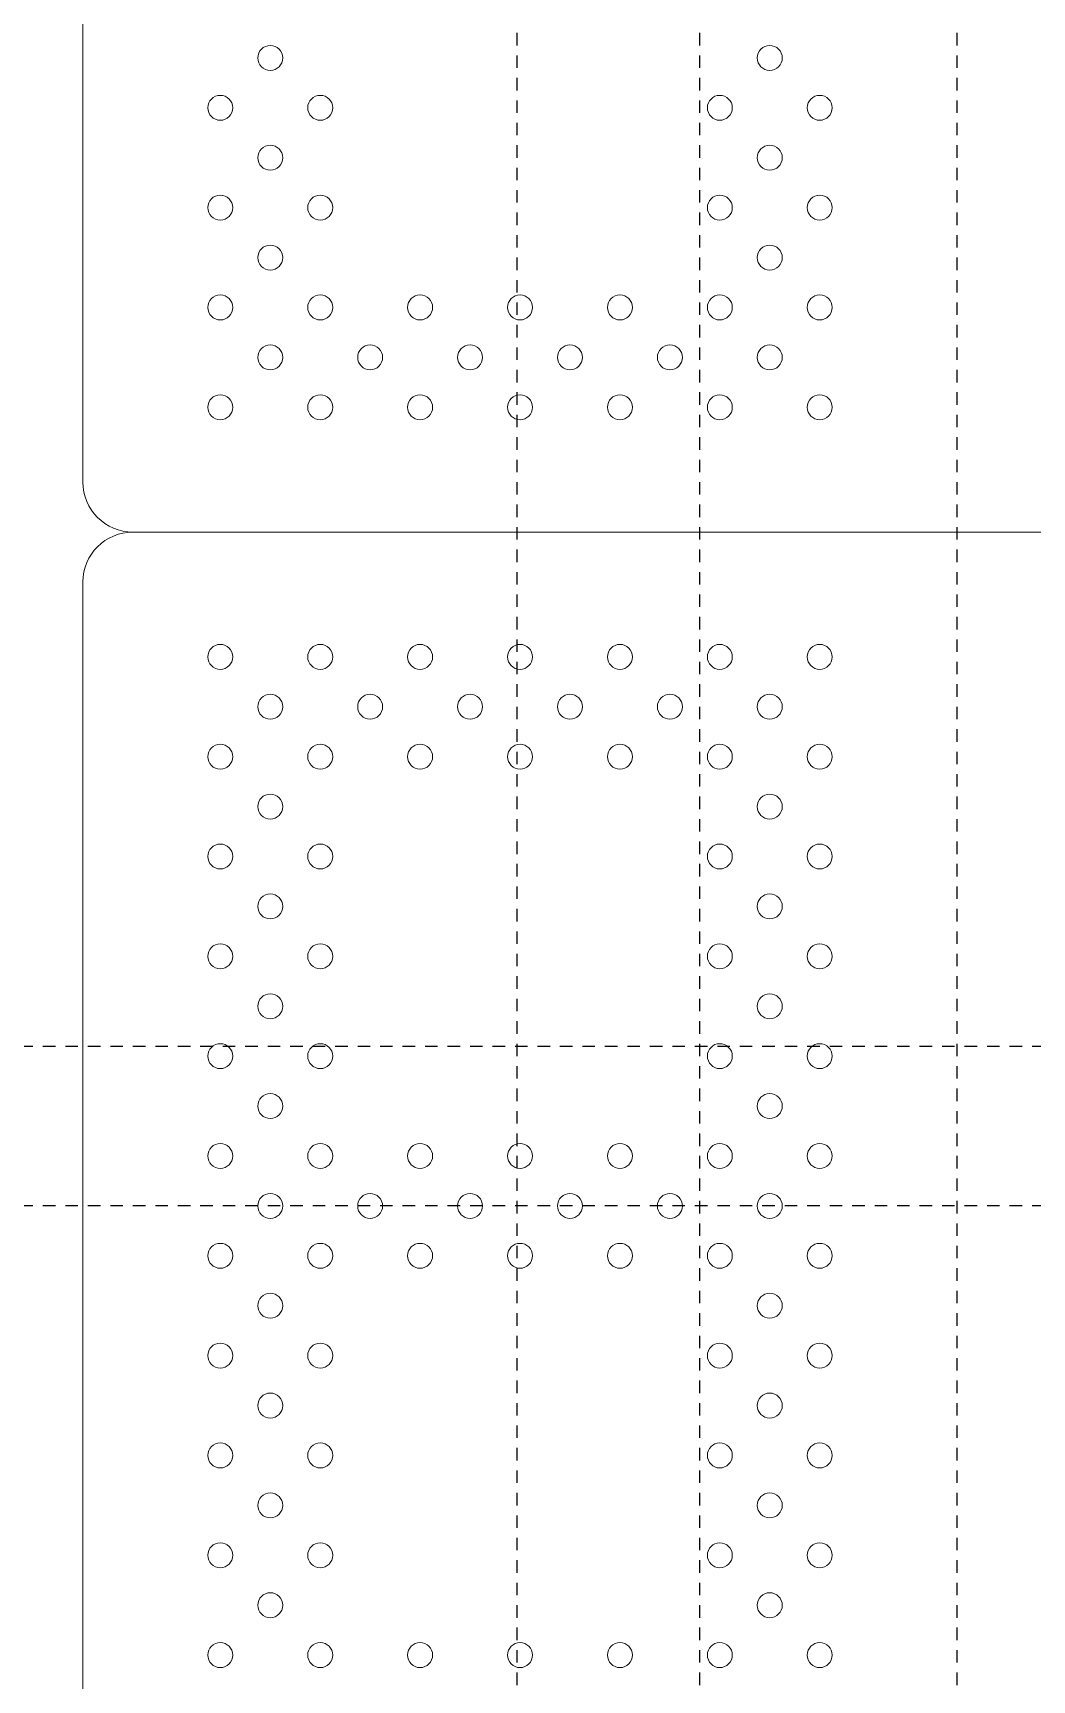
# Model space of a CAD drawing. Header units: inches. Extents: x 300 to 400, y -177 to 73.
# Drawn here: x 323.18 to 333.18, y 40.23 to 56.73 of the extents above; entities that cross this region are included whole.
import ezdxf

# ---------------------------------------------------------------- set-up
doc = ezdxf.new("R2010")
doc.units = ezdxf.units.IN
doc.header["$MEASUREMENT"] = 0
doc.linetypes.add('HIDDEN2', pattern=[0.1875, 0.125, -0.0625])
doc.layers.add('ScoreBone', color=5, linetype='Continuous')

msp = doc.modelspace()

# ---------------------------------------------------------------- linework, layer by layer
at = {"layer": 'ScoreBone', "color": 1, "linetype": 'HIDDEN2'}
for p, q in [((328.029, -68.268), (328.029, 73.232)), ((329.858, -95.268), (329.858, 73.232)), ((332.432, -54.768), (332.432, 73.232)), ((354.682, 46.579), (300.244, 46.579)), ((363.682, 44.982), (300.244, 44.982))]:
    msp.add_line(p, q, dxfattribs=at)
at = {"layer": 'ScoreBone', "lineweight": 5}
for points in [[(323.682, 52.232), (323.682, 52.232), (323.682, 64.732), (323.682, 64.732)], [(324.182, 51.732), (323.905, 51.732), (323.682, 51.957), (323.682, 52.232)], [(323.682, 51.232), (323.682, 51.508), (323.905, 51.732), (324.182, 51.732)], [(340.682, 51.732), (340.682, 51.732), (324.182, 51.732), (324.182, 51.732)], [(324.182, 51.732), (324.182, 51.732), (340.682, 51.732), (340.682, 51.732)], [(323.682, 38.732), (323.682, 38.732), (323.682, 51.232), (323.682, 51.232)]]:
    msp.add_open_spline(points, degree=3, dxfattribs=at)
for points in [[(325.682, 56.482), (325.682, 56.414), (325.625, 56.357), (325.557, 56.357), (325.488, 56.357), (325.432, 56.414), (325.432, 56.482), (325.432, 56.551), (325.488, 56.607), (325.557, 56.607), (325.625, 56.607), (325.682, 56.551), (325.682, 56.482)], [(325.682, 56.482), (325.682, 56.414), (325.625, 56.357), (325.557, 56.357), (325.488, 56.357), (325.432, 56.414), (325.432, 56.482), (325.432, 56.551), (325.488, 56.607), (325.557, 56.607), (325.625, 56.607), (325.682, 56.551), (325.682, 56.482)], [(330.682, 56.482), (330.682, 56.414), (330.625, 56.357), (330.557, 56.357), (330.488, 56.357), (330.432, 56.414), (330.432, 56.482), (330.432, 56.551), (330.488, 56.607), (330.557, 56.607), (330.625, 56.607), (330.682, 56.551), (330.682, 56.482)], [(330.682, 56.482), (330.682, 56.414), (330.625, 56.357), (330.557, 56.357), (330.488, 56.357), (330.432, 56.414), (330.432, 56.482), (330.432, 56.551), (330.488, 56.607), (330.557, 56.607), (330.625, 56.607), (330.682, 56.551), (330.682, 56.482)], [(325.182, 55.982), (325.182, 55.914), (325.125, 55.857), (325.057, 55.857), (324.988, 55.857), (324.932, 55.914), (324.932, 55.982), (324.932, 56.051), (324.988, 56.107), (325.057, 56.107), (325.125, 56.107), (325.182, 56.051), (325.182, 55.982)], [(326.182, 55.982), (326.182, 55.914), (326.125, 55.857), (326.057, 55.857), (325.988, 55.857), (325.932, 55.914), (325.932, 55.982), (325.932, 56.051), (325.988, 56.107), (326.057, 56.107), (326.125, 56.107), (326.182, 56.051), (326.182, 55.982)], [(330.182, 55.982), (330.182, 55.914), (330.125, 55.857), (330.057, 55.857), (329.988, 55.857), (329.932, 55.914), (329.932, 55.982), (329.932, 56.051), (329.988, 56.107), (330.057, 56.107), (330.125, 56.107), (330.182, 56.051), (330.182, 55.982)], [(331.182, 55.982), (331.182, 55.914), (331.125, 55.857), (331.057, 55.857), (330.988, 55.857), (330.932, 55.914), (330.932, 55.982), (330.932, 56.051), (330.988, 56.107), (331.057, 56.107), (331.125, 56.107), (331.182, 56.051), (331.182, 55.982)], [(325.682, 55.482), (325.682, 55.414), (325.625, 55.357), (325.557, 55.357), (325.488, 55.357), (325.432, 55.414), (325.432, 55.482), (325.432, 55.551), (325.488, 55.607), (325.557, 55.607), (325.625, 55.607), (325.682, 55.551), (325.682, 55.482)], [(330.682, 55.482), (330.682, 55.414), (330.625, 55.357), (330.557, 55.357), (330.488, 55.357), (330.432, 55.414), (330.432, 55.482), (330.432, 55.551), (330.488, 55.607), (330.557, 55.607), (330.625, 55.607), (330.682, 55.551), (330.682, 55.482)], [(325.182, 54.982), (325.182, 54.914), (325.125, 54.857), (325.057, 54.857), (324.988, 54.857), (324.932, 54.914), (324.932, 54.982), (324.932, 55.051), (324.988, 55.107), (325.057, 55.107), (325.125, 55.107), (325.182, 55.051), (325.182, 54.982)], [(326.182, 54.982), (326.182, 54.914), (326.125, 54.857), (326.057, 54.857), (325.988, 54.857), (325.932, 54.914), (325.932, 54.982), (325.932, 55.051), (325.988, 55.107), (326.057, 55.107), (326.125, 55.107), (326.182, 55.051), (326.182, 54.982)], [(330.182, 54.982), (330.182, 54.914), (330.125, 54.857), (330.057, 54.857), (329.988, 54.857), (329.932, 54.914), (329.932, 54.982), (329.932, 55.051), (329.988, 55.107), (330.057, 55.107), (330.125, 55.107), (330.182, 55.051), (330.182, 54.982)], [(331.182, 54.982), (331.182, 54.914), (331.125, 54.857), (331.057, 54.857), (330.988, 54.857), (330.932, 54.914), (330.932, 54.982), (330.932, 55.051), (330.988, 55.107), (331.057, 55.107), (331.125, 55.107), (331.182, 55.051), (331.182, 54.982)], [(325.682, 54.482), (325.682, 54.414), (325.625, 54.357), (325.557, 54.357), (325.488, 54.357), (325.432, 54.414), (325.432, 54.482), (325.432, 54.551), (325.488, 54.607), (325.557, 54.607), (325.625, 54.607), (325.682, 54.551), (325.682, 54.482)], [(330.682, 54.482), (330.682, 54.414), (330.625, 54.357), (330.557, 54.357), (330.488, 54.357), (330.432, 54.414), (330.432, 54.482), (330.432, 54.551), (330.488, 54.607), (330.557, 54.607), (330.625, 54.607), (330.682, 54.551), (330.682, 54.482)], [(325.182, 53.982), (325.182, 53.914), (325.125, 53.857), (325.057, 53.857), (324.988, 53.857), (324.932, 53.914), (324.932, 53.982), (324.932, 54.051), (324.988, 54.107), (325.057, 54.107), (325.125, 54.107), (325.182, 54.051), (325.182, 53.982)], [(326.182, 53.982), (326.182, 53.914), (326.125, 53.857), (326.057, 53.857), (325.988, 53.857), (325.932, 53.914), (325.932, 53.982), (325.932, 54.051), (325.988, 54.107), (326.057, 54.107), (326.125, 54.107), (326.182, 54.051), (326.182, 53.982)], [(327.182, 53.982), (327.182, 53.914), (327.125, 53.857), (327.057, 53.857), (326.988, 53.857), (326.932, 53.914), (326.932, 53.982), (326.932, 54.051), (326.988, 54.107), (327.057, 54.107), (327.125, 54.107), (327.182, 54.051), (327.182, 53.982)], [(328.182, 53.982), (328.182, 53.914), (328.125, 53.857), (328.057, 53.857), (327.988, 53.857), (327.932, 53.914), (327.932, 53.982), (327.932, 54.051), (327.988, 54.107), (328.057, 54.107), (328.125, 54.107), (328.182, 54.051), (328.182, 53.982)], [(329.182, 53.982), (329.182, 53.914), (329.125, 53.857), (329.057, 53.857), (328.988, 53.857), (328.932, 53.914), (328.932, 53.982), (328.932, 54.051), (328.988, 54.107), (329.057, 54.107), (329.125, 54.107), (329.182, 54.051), (329.182, 53.982)], [(330.182, 53.982), (330.182, 53.914), (330.125, 53.857), (330.057, 53.857), (329.988, 53.857), (329.932, 53.914), (329.932, 53.982), (329.932, 54.051), (329.988, 54.107), (330.057, 54.107), (330.125, 54.107), (330.182, 54.051), (330.182, 53.982)], [(331.182, 53.982), (331.182, 53.914), (331.125, 53.857), (331.057, 53.857), (330.988, 53.857), (330.932, 53.914), (330.932, 53.982), (330.932, 54.051), (330.988, 54.107), (331.057, 54.107), (331.125, 54.107), (331.182, 54.051), (331.182, 53.982)], [(325.682, 53.482), (325.682, 53.414), (325.625, 53.357), (325.557, 53.357), (325.488, 53.357), (325.432, 53.414), (325.432, 53.482), (325.432, 53.551), (325.488, 53.607), (325.557, 53.607), (325.625, 53.607), (325.682, 53.551), (325.682, 53.482)], [(326.682, 53.482), (326.682, 53.414), (326.625, 53.357), (326.557, 53.357), (326.488, 53.357), (326.432, 53.414), (326.432, 53.482), (326.432, 53.551), (326.488, 53.607), (326.557, 53.607), (326.625, 53.607), (326.682, 53.551), (326.682, 53.482)], [(327.682, 53.482), (327.682, 53.414), (327.625, 53.357), (327.557, 53.357), (327.488, 53.357), (327.432, 53.414), (327.432, 53.482), (327.432, 53.551), (327.488, 53.607), (327.557, 53.607), (327.625, 53.607), (327.682, 53.551), (327.682, 53.482)], [(328.682, 53.482), (328.682, 53.414), (328.625, 53.357), (328.557, 53.357), (328.488, 53.357), (328.432, 53.414), (328.432, 53.482), (328.432, 53.551), (328.488, 53.607), (328.557, 53.607), (328.625, 53.607), (328.682, 53.551), (328.682, 53.482)], [(329.682, 53.482), (329.682, 53.414), (329.625, 53.357), (329.557, 53.357), (329.488, 53.357), (329.432, 53.414), (329.432, 53.482), (329.432, 53.551), (329.488, 53.607), (329.557, 53.607), (329.625, 53.607), (329.682, 53.551), (329.682, 53.482)], [(330.682, 53.482), (330.682, 53.414), (330.625, 53.357), (330.557, 53.357), (330.488, 53.357), (330.432, 53.414), (330.432, 53.482), (330.432, 53.551), (330.488, 53.607), (330.557, 53.607), (330.625, 53.607), (330.682, 53.551), (330.682, 53.482)], [(325.182, 52.982), (325.182, 52.914), (325.125, 52.857), (325.057, 52.857), (324.988, 52.857), (324.932, 52.914), (324.932, 52.982), (324.932, 53.051), (324.988, 53.107), (325.057, 53.107), (325.125, 53.107), (325.182, 53.051), (325.182, 52.982)], [(326.182, 52.982), (326.182, 52.914), (326.125, 52.857), (326.057, 52.857), (325.988, 52.857), (325.932, 52.914), (325.932, 52.982), (325.932, 53.051), (325.988, 53.107), (326.057, 53.107), (326.125, 53.107), (326.182, 53.051), (326.182, 52.982)], [(327.182, 52.982), (327.182, 52.914), (327.125, 52.857), (327.057, 52.857), (326.988, 52.857), (326.932, 52.914), (326.932, 52.982), (326.932, 53.051), (326.988, 53.107), (327.057, 53.107), (327.125, 53.107), (327.182, 53.051), (327.182, 52.982)], [(328.182, 52.982), (328.182, 52.914), (328.125, 52.857), (328.057, 52.857), (327.988, 52.857), (327.932, 52.914), (327.932, 52.982), (327.932, 53.051), (327.988, 53.107), (328.057, 53.107), (328.125, 53.107), (328.182, 53.051), (328.182, 52.982)], [(329.182, 52.982), (329.182, 52.914), (329.125, 52.857), (329.057, 52.857), (328.988, 52.857), (328.932, 52.914), (328.932, 52.982), (328.932, 53.051), (328.988, 53.107), (329.057, 53.107), (329.125, 53.107), (329.182, 53.051), (329.182, 52.982)], [(330.182, 52.982), (330.182, 52.914), (330.125, 52.857), (330.057, 52.857), (329.988, 52.857), (329.932, 52.914), (329.932, 52.982), (329.932, 53.051), (329.988, 53.107), (330.057, 53.107), (330.125, 53.107), (330.182, 53.051), (330.182, 52.982)], [(331.182, 52.982), (331.182, 52.914), (331.125, 52.857), (331.057, 52.857), (330.988, 52.857), (330.932, 52.914), (330.932, 52.982), (330.932, 53.051), (330.988, 53.107), (331.057, 53.107), (331.125, 53.107), (331.182, 53.051), (331.182, 52.982)], [(325.182, 50.482), (325.182, 50.414), (325.125, 50.357), (325.057, 50.357), (324.988, 50.357), (324.932, 50.414), (324.932, 50.482), (324.932, 50.551), (324.988, 50.607), (325.057, 50.607), (325.125, 50.607), (325.182, 50.551), (325.182, 50.482)], [(326.182, 50.482), (326.182, 50.414), (326.125, 50.357), (326.057, 50.357), (325.988, 50.357), (325.932, 50.414), (325.932, 50.482), (325.932, 50.551), (325.988, 50.607), (326.057, 50.607), (326.125, 50.607), (326.182, 50.551), (326.182, 50.482)], [(327.182, 50.482), (327.182, 50.414), (327.125, 50.357), (327.057, 50.357), (326.988, 50.357), (326.932, 50.414), (326.932, 50.482), (326.932, 50.551), (326.988, 50.607), (327.057, 50.607), (327.125, 50.607), (327.182, 50.551), (327.182, 50.482)], [(328.182, 50.482), (328.182, 50.414), (328.125, 50.357), (328.057, 50.357), (327.988, 50.357), (327.932, 50.414), (327.932, 50.482), (327.932, 50.551), (327.988, 50.607), (328.057, 50.607), (328.125, 50.607), (328.182, 50.551), (328.182, 50.482)], [(329.182, 50.482), (329.182, 50.414), (329.125, 50.357), (329.057, 50.357), (328.988, 50.357), (328.932, 50.414), (328.932, 50.482), (328.932, 50.551), (328.988, 50.607), (329.057, 50.607), (329.125, 50.607), (329.182, 50.551), (329.182, 50.482)], [(330.182, 50.482), (330.182, 50.414), (330.125, 50.357), (330.057, 50.357), (329.988, 50.357), (329.932, 50.414), (329.932, 50.482), (329.932, 50.551), (329.988, 50.607), (330.057, 50.607), (330.125, 50.607), (330.182, 50.551), (330.182, 50.482)], [(331.182, 50.482), (331.182, 50.414), (331.125, 50.357), (331.057, 50.357), (330.988, 50.357), (330.932, 50.414), (330.932, 50.482), (330.932, 50.551), (330.988, 50.607), (331.057, 50.607), (331.125, 50.607), (331.182, 50.551), (331.182, 50.482)], [(325.682, 49.982), (325.682, 49.914), (325.625, 49.857), (325.557, 49.857), (325.488, 49.857), (325.432, 49.914), (325.432, 49.982), (325.432, 50.051), (325.488, 50.107), (325.557, 50.107), (325.625, 50.107), (325.682, 50.051), (325.682, 49.982)], [(326.682, 49.982), (326.682, 49.914), (326.625, 49.857), (326.557, 49.857), (326.488, 49.857), (326.432, 49.914), (326.432, 49.982), (326.432, 50.051), (326.488, 50.107), (326.557, 50.107), (326.625, 50.107), (326.682, 50.051), (326.682, 49.982)], [(327.682, 49.982), (327.682, 49.914), (327.625, 49.857), (327.557, 49.857), (327.488, 49.857), (327.432, 49.914), (327.432, 49.982), (327.432, 50.051), (327.488, 50.107), (327.557, 50.107), (327.625, 50.107), (327.682, 50.051), (327.682, 49.982)], [(328.682, 49.982), (328.682, 49.914), (328.625, 49.857), (328.557, 49.857), (328.488, 49.857), (328.432, 49.914), (328.432, 49.982), (328.432, 50.051), (328.488, 50.107), (328.557, 50.107), (328.625, 50.107), (328.682, 50.051), (328.682, 49.982)], [(329.682, 49.982), (329.682, 49.914), (329.625, 49.857), (329.557, 49.857), (329.488, 49.857), (329.432, 49.914), (329.432, 49.982), (329.432, 50.051), (329.488, 50.107), (329.557, 50.107), (329.625, 50.107), (329.682, 50.051), (329.682, 49.982)], [(330.682, 49.982), (330.682, 49.914), (330.625, 49.857), (330.557, 49.857), (330.488, 49.857), (330.432, 49.914), (330.432, 49.982), (330.432, 50.051), (330.488, 50.107), (330.557, 50.107), (330.625, 50.107), (330.682, 50.051), (330.682, 49.982)], [(325.182, 49.482), (325.182, 49.414), (325.125, 49.357), (325.057, 49.357), (324.988, 49.357), (324.932, 49.414), (324.932, 49.482), (324.932, 49.551), (324.988, 49.607), (325.057, 49.607), (325.125, 49.607), (325.182, 49.551), (325.182, 49.482)], [(326.182, 49.482), (326.182, 49.414), (326.125, 49.357), (326.057, 49.357), (325.988, 49.357), (325.932, 49.414), (325.932, 49.482), (325.932, 49.551), (325.988, 49.607), (326.057, 49.607), (326.125, 49.607), (326.182, 49.551), (326.182, 49.482)], [(327.182, 49.482), (327.182, 49.414), (327.125, 49.357), (327.057, 49.357), (326.988, 49.357), (326.932, 49.414), (326.932, 49.482), (326.932, 49.551), (326.988, 49.607), (327.057, 49.607), (327.125, 49.607), (327.182, 49.551), (327.182, 49.482)], [(328.182, 49.482), (328.182, 49.414), (328.125, 49.357), (328.057, 49.357), (327.988, 49.357), (327.932, 49.414), (327.932, 49.482), (327.932, 49.551), (327.988, 49.607), (328.057, 49.607), (328.125, 49.607), (328.182, 49.551), (328.182, 49.482)], [(329.182, 49.482), (329.182, 49.414), (329.125, 49.357), (329.057, 49.357), (328.988, 49.357), (328.932, 49.414), (328.932, 49.482), (328.932, 49.551), (328.988, 49.607), (329.057, 49.607), (329.125, 49.607), (329.182, 49.551), (329.182, 49.482)], [(330.182, 49.482), (330.182, 49.414), (330.125, 49.357), (330.057, 49.357), (329.988, 49.357), (329.932, 49.414), (329.932, 49.482), (329.932, 49.551), (329.988, 49.607), (330.057, 49.607), (330.125, 49.607), (330.182, 49.551), (330.182, 49.482)], [(331.182, 49.482), (331.182, 49.414), (331.125, 49.357), (331.057, 49.357), (330.988, 49.357), (330.932, 49.414), (330.932, 49.482), (330.932, 49.551), (330.988, 49.607), (331.057, 49.607), (331.125, 49.607), (331.182, 49.551), (331.182, 49.482)], [(325.682, 48.982), (325.682, 48.914), (325.625, 48.857), (325.557, 48.857), (325.488, 48.857), (325.432, 48.914), (325.432, 48.982), (325.432, 49.051), (325.488, 49.107), (325.557, 49.107), (325.625, 49.107), (325.682, 49.051), (325.682, 48.982)], [(330.682, 48.982), (330.682, 48.914), (330.625, 48.857), (330.557, 48.857), (330.488, 48.857), (330.432, 48.914), (330.432, 48.982), (330.432, 49.051), (330.488, 49.107), (330.557, 49.107), (330.625, 49.107), (330.682, 49.051), (330.682, 48.982)], [(325.182, 48.482), (325.182, 48.414), (325.125, 48.357), (325.057, 48.357), (324.988, 48.357), (324.932, 48.414), (324.932, 48.482), (324.932, 48.551), (324.988, 48.607), (325.057, 48.607), (325.125, 48.607), (325.182, 48.551), (325.182, 48.482)], [(326.182, 48.482), (326.182, 48.414), (326.125, 48.357), (326.057, 48.357), (325.988, 48.357), (325.932, 48.414), (325.932, 48.482), (325.932, 48.551), (325.988, 48.607), (326.057, 48.607), (326.125, 48.607), (326.182, 48.551), (326.182, 48.482)], [(330.182, 48.482), (330.182, 48.414), (330.125, 48.357), (330.057, 48.357), (329.988, 48.357), (329.932, 48.414), (329.932, 48.482), (329.932, 48.551), (329.988, 48.607), (330.057, 48.607), (330.125, 48.607), (330.182, 48.551), (330.182, 48.482)], [(331.182, 48.482), (331.182, 48.414), (331.125, 48.357), (331.057, 48.357), (330.988, 48.357), (330.932, 48.414), (330.932, 48.482), (330.932, 48.551), (330.988, 48.607), (331.057, 48.607), (331.125, 48.607), (331.182, 48.551), (331.182, 48.482)], [(325.682, 47.982), (325.682, 47.914), (325.625, 47.857), (325.557, 47.857), (325.488, 47.857), (325.432, 47.914), (325.432, 47.982), (325.432, 48.051), (325.488, 48.107), (325.557, 48.107), (325.625, 48.107), (325.682, 48.051), (325.682, 47.982)], [(330.682, 47.982), (330.682, 47.914), (330.625, 47.857), (330.557, 47.857), (330.488, 47.857), (330.432, 47.914), (330.432, 47.982), (330.432, 48.051), (330.488, 48.107), (330.557, 48.107), (330.625, 48.107), (330.682, 48.051), (330.682, 47.982)], [(325.182, 47.482), (325.182, 47.414), (325.125, 47.357), (325.057, 47.357), (324.988, 47.357), (324.932, 47.414), (324.932, 47.482), (324.932, 47.551), (324.988, 47.607), (325.057, 47.607), (325.125, 47.607), (325.182, 47.551), (325.182, 47.482)], [(326.182, 47.482), (326.182, 47.414), (326.125, 47.357), (326.057, 47.357), (325.988, 47.357), (325.932, 47.414), (325.932, 47.482), (325.932, 47.551), (325.988, 47.607), (326.057, 47.607), (326.125, 47.607), (326.182, 47.551), (326.182, 47.482)], [(330.182, 47.482), (330.182, 47.414), (330.125, 47.357), (330.057, 47.357), (329.988, 47.357), (329.932, 47.414), (329.932, 47.482), (329.932, 47.551), (329.988, 47.607), (330.057, 47.607), (330.125, 47.607), (330.182, 47.551), (330.182, 47.482)], [(331.182, 47.482), (331.182, 47.414), (331.125, 47.357), (331.057, 47.357), (330.988, 47.357), (330.932, 47.414), (330.932, 47.482), (330.932, 47.551), (330.988, 47.607), (331.057, 47.607), (331.125, 47.607), (331.182, 47.551), (331.182, 47.482)], [(325.682, 46.982), (325.682, 46.914), (325.625, 46.857), (325.557, 46.857), (325.488, 46.857), (325.432, 46.914), (325.432, 46.982), (325.432, 47.051), (325.488, 47.107), (325.557, 47.107), (325.625, 47.107), (325.682, 47.051), (325.682, 46.982)], [(330.682, 46.982), (330.682, 46.914), (330.625, 46.857), (330.557, 46.857), (330.488, 46.857), (330.432, 46.914), (330.432, 46.982), (330.432, 47.051), (330.488, 47.107), (330.557, 47.107), (330.625, 47.107), (330.682, 47.051), (330.682, 46.982)], [(325.182, 46.482), (325.182, 46.414), (325.125, 46.357), (325.057, 46.357), (324.988, 46.357), (324.932, 46.414), (324.932, 46.482), (324.932, 46.551), (324.988, 46.607), (325.057, 46.607), (325.125, 46.607), (325.182, 46.551), (325.182, 46.482)], [(326.182, 46.482), (326.182, 46.414), (326.125, 46.357), (326.057, 46.357), (325.988, 46.357), (325.932, 46.414), (325.932, 46.482), (325.932, 46.551), (325.988, 46.607), (326.057, 46.607), (326.125, 46.607), (326.182, 46.551), (326.182, 46.482)], [(330.182, 46.482), (330.182, 46.414), (330.125, 46.357), (330.057, 46.357), (329.988, 46.357), (329.932, 46.414), (329.932, 46.482), (329.932, 46.551), (329.988, 46.607), (330.057, 46.607), (330.125, 46.607), (330.182, 46.551), (330.182, 46.482)], [(331.182, 46.482), (331.182, 46.414), (331.125, 46.357), (331.057, 46.357), (330.988, 46.357), (330.932, 46.414), (330.932, 46.482), (330.932, 46.551), (330.988, 46.607), (331.057, 46.607), (331.125, 46.607), (331.182, 46.551), (331.182, 46.482)], [(325.682, 45.982), (325.682, 45.914), (325.625, 45.857), (325.557, 45.857), (325.488, 45.857), (325.432, 45.914), (325.432, 45.982), (325.432, 46.051), (325.488, 46.107), (325.557, 46.107), (325.625, 46.107), (325.682, 46.051), (325.682, 45.982)], [(330.682, 45.982), (330.682, 45.914), (330.625, 45.857), (330.557, 45.857), (330.488, 45.857), (330.432, 45.914), (330.432, 45.982), (330.432, 46.051), (330.488, 46.107), (330.557, 46.107), (330.625, 46.107), (330.682, 46.051), (330.682, 45.982)], [(325.182, 45.482), (325.182, 45.414), (325.125, 45.357), (325.057, 45.357), (324.988, 45.357), (324.932, 45.414), (324.932, 45.482), (324.932, 45.551), (324.988, 45.607), (325.057, 45.607), (325.125, 45.607), (325.182, 45.551), (325.182, 45.482)], [(326.182, 45.482), (326.182, 45.414), (326.125, 45.357), (326.057, 45.357), (325.988, 45.357), (325.932, 45.414), (325.932, 45.482), (325.932, 45.551), (325.988, 45.607), (326.057, 45.607), (326.125, 45.607), (326.182, 45.551), (326.182, 45.482)], [(327.182, 45.482), (327.182, 45.414), (327.125, 45.357), (327.057, 45.357), (326.988, 45.357), (326.932, 45.414), (326.932, 45.482), (326.932, 45.551), (326.988, 45.607), (327.057, 45.607), (327.125, 45.607), (327.182, 45.551), (327.182, 45.482)], [(328.182, 45.482), (328.182, 45.414), (328.125, 45.357), (328.057, 45.357), (327.988, 45.357), (327.932, 45.414), (327.932, 45.482), (327.932, 45.551), (327.988, 45.607), (328.057, 45.607), (328.125, 45.607), (328.182, 45.551), (328.182, 45.482)], [(329.182, 45.482), (329.182, 45.414), (329.125, 45.357), (329.057, 45.357), (328.988, 45.357), (328.932, 45.414), (328.932, 45.482), (328.932, 45.551), (328.988, 45.607), (329.057, 45.607), (329.125, 45.607), (329.182, 45.551), (329.182, 45.482)], [(330.182, 45.482), (330.182, 45.414), (330.125, 45.357), (330.057, 45.357), (329.988, 45.357), (329.932, 45.414), (329.932, 45.482), (329.932, 45.551), (329.988, 45.607), (330.057, 45.607), (330.125, 45.607), (330.182, 45.551), (330.182, 45.482)], [(331.182, 45.482), (331.182, 45.414), (331.125, 45.357), (331.057, 45.357), (330.988, 45.357), (330.932, 45.414), (330.932, 45.482), (330.932, 45.551), (330.988, 45.607), (331.057, 45.607), (331.125, 45.607), (331.182, 45.551), (331.182, 45.482)], [(325.682, 44.982), (325.682, 44.914), (325.625, 44.857), (325.557, 44.857), (325.488, 44.857), (325.432, 44.914), (325.432, 44.982), (325.432, 45.051), (325.488, 45.107), (325.557, 45.107), (325.625, 45.107), (325.682, 45.051), (325.682, 44.982)], [(326.682, 44.982), (326.682, 44.914), (326.625, 44.857), (326.557, 44.857), (326.488, 44.857), (326.432, 44.914), (326.432, 44.982), (326.432, 45.051), (326.488, 45.107), (326.557, 45.107), (326.625, 45.107), (326.682, 45.051), (326.682, 44.982)], [(327.682, 44.982), (327.682, 44.914), (327.625, 44.857), (327.557, 44.857), (327.488, 44.857), (327.432, 44.914), (327.432, 44.982), (327.432, 45.051), (327.488, 45.107), (327.557, 45.107), (327.625, 45.107), (327.682, 45.051), (327.682, 44.982)], [(328.682, 44.982), (328.682, 44.914), (328.625, 44.857), (328.557, 44.857), (328.488, 44.857), (328.432, 44.914), (328.432, 44.982), (328.432, 45.051), (328.488, 45.107), (328.557, 45.107), (328.625, 45.107), (328.682, 45.051), (328.682, 44.982)], [(329.682, 44.982), (329.682, 44.914), (329.625, 44.857), (329.557, 44.857), (329.488, 44.857), (329.432, 44.914), (329.432, 44.982), (329.432, 45.051), (329.488, 45.107), (329.557, 45.107), (329.625, 45.107), (329.682, 45.051), (329.682, 44.982)], [(330.682, 44.982), (330.682, 44.914), (330.625, 44.857), (330.557, 44.857), (330.488, 44.857), (330.432, 44.914), (330.432, 44.982), (330.432, 45.051), (330.488, 45.107), (330.557, 45.107), (330.625, 45.107), (330.682, 45.051), (330.682, 44.982)], [(325.182, 44.482), (325.182, 44.414), (325.125, 44.357), (325.057, 44.357), (324.988, 44.357), (324.932, 44.414), (324.932, 44.482), (324.932, 44.551), (324.988, 44.607), (325.057, 44.607), (325.125, 44.607), (325.182, 44.551), (325.182, 44.482)], [(326.182, 44.482), (326.182, 44.414), (326.125, 44.357), (326.057, 44.357), (325.988, 44.357), (325.932, 44.414), (325.932, 44.482), (325.932, 44.551), (325.988, 44.607), (326.057, 44.607), (326.125, 44.607), (326.182, 44.551), (326.182, 44.482)], [(327.182, 44.482), (327.182, 44.414), (327.125, 44.357), (327.057, 44.357), (326.988, 44.357), (326.932, 44.414), (326.932, 44.482), (326.932, 44.551), (326.988, 44.607), (327.057, 44.607), (327.125, 44.607), (327.182, 44.551), (327.182, 44.482)], [(328.182, 44.482), (328.182, 44.414), (328.125, 44.357), (328.057, 44.357), (327.988, 44.357), (327.932, 44.414), (327.932, 44.482), (327.932, 44.551), (327.988, 44.607), (328.057, 44.607), (328.125, 44.607), (328.182, 44.551), (328.182, 44.482)], [(329.182, 44.482), (329.182, 44.414), (329.125, 44.357), (329.057, 44.357), (328.988, 44.357), (328.932, 44.414), (328.932, 44.482), (328.932, 44.551), (328.988, 44.607), (329.057, 44.607), (329.125, 44.607), (329.182, 44.551), (329.182, 44.482)], [(330.182, 44.482), (330.182, 44.414), (330.125, 44.357), (330.057, 44.357), (329.988, 44.357), (329.932, 44.414), (329.932, 44.482), (329.932, 44.551), (329.988, 44.607), (330.057, 44.607), (330.125, 44.607), (330.182, 44.551), (330.182, 44.482)], [(331.182, 44.482), (331.182, 44.414), (331.125, 44.357), (331.057, 44.357), (330.988, 44.357), (330.932, 44.414), (330.932, 44.482), (330.932, 44.551), (330.988, 44.607), (331.057, 44.607), (331.125, 44.607), (331.182, 44.551), (331.182, 44.482)], [(325.682, 43.982), (325.682, 43.914), (325.625, 43.857), (325.557, 43.857), (325.488, 43.857), (325.432, 43.914), (325.432, 43.982), (325.432, 44.051), (325.488, 44.107), (325.557, 44.107), (325.625, 44.107), (325.682, 44.051), (325.682, 43.982)], [(330.682, 43.982), (330.682, 43.914), (330.625, 43.857), (330.557, 43.857), (330.488, 43.857), (330.432, 43.914), (330.432, 43.982), (330.432, 44.051), (330.488, 44.107), (330.557, 44.107), (330.625, 44.107), (330.682, 44.051), (330.682, 43.982)], [(325.182, 43.482), (325.182, 43.414), (325.125, 43.357), (325.057, 43.357), (324.988, 43.357), (324.932, 43.414), (324.932, 43.482), (324.932, 43.551), (324.988, 43.607), (325.057, 43.607), (325.125, 43.607), (325.182, 43.551), (325.182, 43.482)], [(325.182, 43.482), (325.182, 43.414), (325.125, 43.357), (325.057, 43.357), (324.988, 43.357), (324.932, 43.414), (324.932, 43.482), (324.932, 43.551), (324.988, 43.607), (325.057, 43.607), (325.125, 43.607), (325.182, 43.551), (325.182, 43.482)], [(326.182, 43.482), (326.182, 43.414), (326.125, 43.357), (326.057, 43.357), (325.988, 43.357), (325.932, 43.414), (325.932, 43.482), (325.932, 43.551), (325.988, 43.607), (326.057, 43.607), (326.125, 43.607), (326.182, 43.551), (326.182, 43.482)], [(326.182, 43.482), (326.182, 43.414), (326.125, 43.357), (326.057, 43.357), (325.988, 43.357), (325.932, 43.414), (325.932, 43.482), (325.932, 43.551), (325.988, 43.607), (326.057, 43.607), (326.125, 43.607), (326.182, 43.551), (326.182, 43.482)], [(330.182, 43.482), (330.182, 43.414), (330.125, 43.357), (330.057, 43.357), (329.988, 43.357), (329.932, 43.414), (329.932, 43.482), (329.932, 43.551), (329.988, 43.607), (330.057, 43.607), (330.125, 43.607), (330.182, 43.551), (330.182, 43.482)], [(330.182, 43.482), (330.182, 43.414), (330.125, 43.357), (330.057, 43.357), (329.988, 43.357), (329.932, 43.414), (329.932, 43.482), (329.932, 43.551), (329.988, 43.607), (330.057, 43.607), (330.125, 43.607), (330.182, 43.551), (330.182, 43.482)], [(331.182, 43.482), (331.182, 43.414), (331.125, 43.357), (331.057, 43.357), (330.988, 43.357), (330.932, 43.414), (330.932, 43.482), (330.932, 43.551), (330.988, 43.607), (331.057, 43.607), (331.125, 43.607), (331.182, 43.551), (331.182, 43.482)], [(331.182, 43.482), (331.182, 43.414), (331.125, 43.357), (331.057, 43.357), (330.988, 43.357), (330.932, 43.414), (330.932, 43.482), (330.932, 43.551), (330.988, 43.607), (331.057, 43.607), (331.125, 43.607), (331.182, 43.551), (331.182, 43.482)], [(325.682, 42.982), (325.682, 42.914), (325.625, 42.857), (325.557, 42.857), (325.488, 42.857), (325.432, 42.914), (325.432, 42.982), (325.432, 43.051), (325.488, 43.107), (325.557, 43.107), (325.625, 43.107), (325.682, 43.051), (325.682, 42.982)], [(325.682, 42.982), (325.682, 42.914), (325.625, 42.857), (325.557, 42.857), (325.488, 42.857), (325.432, 42.914), (325.432, 42.982), (325.432, 43.051), (325.488, 43.107), (325.557, 43.107), (325.625, 43.107), (325.682, 43.051), (325.682, 42.982)], [(330.682, 42.982), (330.682, 42.914), (330.625, 42.857), (330.557, 42.857), (330.488, 42.857), (330.432, 42.914), (330.432, 42.982), (330.432, 43.051), (330.488, 43.107), (330.557, 43.107), (330.625, 43.107), (330.682, 43.051), (330.682, 42.982)], [(330.682, 42.982), (330.682, 42.914), (330.625, 42.857), (330.557, 42.857), (330.488, 42.857), (330.432, 42.914), (330.432, 42.982), (330.432, 43.051), (330.488, 43.107), (330.557, 43.107), (330.625, 43.107), (330.682, 43.051), (330.682, 42.982)], [(325.182, 42.482), (325.182, 42.414), (325.125, 42.357), (325.057, 42.357), (324.988, 42.357), (324.932, 42.414), (324.932, 42.482), (324.932, 42.551), (324.988, 42.607), (325.057, 42.607), (325.125, 42.607), (325.182, 42.551), (325.182, 42.482)], [(326.182, 42.482), (326.182, 42.414), (326.125, 42.357), (326.057, 42.357), (325.988, 42.357), (325.932, 42.414), (325.932, 42.482), (325.932, 42.551), (325.988, 42.607), (326.057, 42.607), (326.125, 42.607), (326.182, 42.551), (326.182, 42.482)], [(330.182, 42.482), (330.182, 42.414), (330.125, 42.357), (330.057, 42.357), (329.988, 42.357), (329.932, 42.414), (329.932, 42.482), (329.932, 42.551), (329.988, 42.607), (330.057, 42.607), (330.125, 42.607), (330.182, 42.551), (330.182, 42.482)], [(331.182, 42.482), (331.182, 42.414), (331.125, 42.357), (331.057, 42.357), (330.988, 42.357), (330.932, 42.414), (330.932, 42.482), (330.932, 42.551), (330.988, 42.607), (331.057, 42.607), (331.125, 42.607), (331.182, 42.551), (331.182, 42.482)], [(325.682, 41.982), (325.682, 41.914), (325.625, 41.857), (325.557, 41.857), (325.488, 41.857), (325.432, 41.914), (325.432, 41.982), (325.432, 42.051), (325.488, 42.107), (325.557, 42.107), (325.625, 42.107), (325.682, 42.051), (325.682, 41.982)], [(330.682, 41.982), (330.682, 41.914), (330.625, 41.857), (330.557, 41.857), (330.488, 41.857), (330.432, 41.914), (330.432, 41.982), (330.432, 42.051), (330.488, 42.107), (330.557, 42.107), (330.625, 42.107), (330.682, 42.051), (330.682, 41.982)], [(325.182, 41.482), (325.182, 41.414), (325.125, 41.357), (325.057, 41.357), (324.988, 41.357), (324.932, 41.414), (324.932, 41.482), (324.932, 41.551), (324.988, 41.607), (325.057, 41.607), (325.125, 41.607), (325.182, 41.551), (325.182, 41.482)], [(326.182, 41.482), (326.182, 41.414), (326.125, 41.357), (326.057, 41.357), (325.988, 41.357), (325.932, 41.414), (325.932, 41.482), (325.932, 41.551), (325.988, 41.607), (326.057, 41.607), (326.125, 41.607), (326.182, 41.551), (326.182, 41.482)], [(330.182, 41.482), (330.182, 41.414), (330.125, 41.357), (330.057, 41.357), (329.988, 41.357), (329.932, 41.414), (329.932, 41.482), (329.932, 41.551), (329.988, 41.607), (330.057, 41.607), (330.125, 41.607), (330.182, 41.551), (330.182, 41.482)], [(331.182, 41.482), (331.182, 41.414), (331.125, 41.357), (331.057, 41.357), (330.988, 41.357), (330.932, 41.414), (330.932, 41.482), (330.932, 41.551), (330.988, 41.607), (331.057, 41.607), (331.125, 41.607), (331.182, 41.551), (331.182, 41.482)], [(325.682, 40.982), (325.682, 40.914), (325.625, 40.857), (325.557, 40.857), (325.488, 40.857), (325.432, 40.914), (325.432, 40.982), (325.432, 41.051), (325.488, 41.107), (325.557, 41.107), (325.625, 41.107), (325.682, 41.051), (325.682, 40.982)], [(330.682, 40.982), (330.682, 40.914), (330.625, 40.857), (330.557, 40.857), (330.488, 40.857), (330.432, 40.914), (330.432, 40.982), (330.432, 41.051), (330.488, 41.107), (330.557, 41.107), (330.625, 41.107), (330.682, 41.051), (330.682, 40.982)], [(325.182, 40.482), (325.182, 40.414), (325.125, 40.357), (325.057, 40.357), (324.988, 40.357), (324.932, 40.414), (324.932, 40.482), (324.932, 40.551), (324.988, 40.607), (325.057, 40.607), (325.125, 40.607), (325.182, 40.551), (325.182, 40.482)], [(326.182, 40.482), (326.182, 40.414), (326.125, 40.357), (326.057, 40.357), (325.988, 40.357), (325.932, 40.414), (325.932, 40.482), (325.932, 40.551), (325.988, 40.607), (326.057, 40.607), (326.125, 40.607), (326.182, 40.551), (326.182, 40.482)], [(327.182, 40.482), (327.182, 40.414), (327.125, 40.357), (327.057, 40.357), (326.988, 40.357), (326.932, 40.414), (326.932, 40.482), (326.932, 40.551), (326.988, 40.607), (327.057, 40.607), (327.125, 40.607), (327.182, 40.551), (327.182, 40.482)], [(328.182, 40.482), (328.182, 40.414), (328.125, 40.357), (328.057, 40.357), (327.988, 40.357), (327.932, 40.414), (327.932, 40.482), (327.932, 40.551), (327.988, 40.607), (328.057, 40.607), (328.125, 40.607), (328.182, 40.551), (328.182, 40.482)], [(329.182, 40.482), (329.182, 40.414), (329.125, 40.357), (329.057, 40.357), (328.988, 40.357), (328.932, 40.414), (328.932, 40.482), (328.932, 40.551), (328.988, 40.607), (329.057, 40.607), (329.125, 40.607), (329.182, 40.551), (329.182, 40.482)], [(330.182, 40.482), (330.182, 40.414), (330.125, 40.357), (330.057, 40.357), (329.988, 40.357), (329.932, 40.414), (329.932, 40.482), (329.932, 40.551), (329.988, 40.607), (330.057, 40.607), (330.125, 40.607), (330.182, 40.551), (330.182, 40.482)], [(331.182, 40.482), (331.182, 40.414), (331.125, 40.357), (331.057, 40.357), (330.988, 40.357), (330.932, 40.414), (330.932, 40.482), (330.932, 40.551), (330.988, 40.607), (331.057, 40.607), (331.125, 40.607), (331.182, 40.551), (331.182, 40.482)]]:
    msp.add_open_spline(points, degree=3, knots=[0, 0, 0, 0, 1, 1, 1, 2, 2, 2, 3, 3, 3, 4, 4, 4, 4], dxfattribs=at)

doc.saveas('drawing.dxf')
